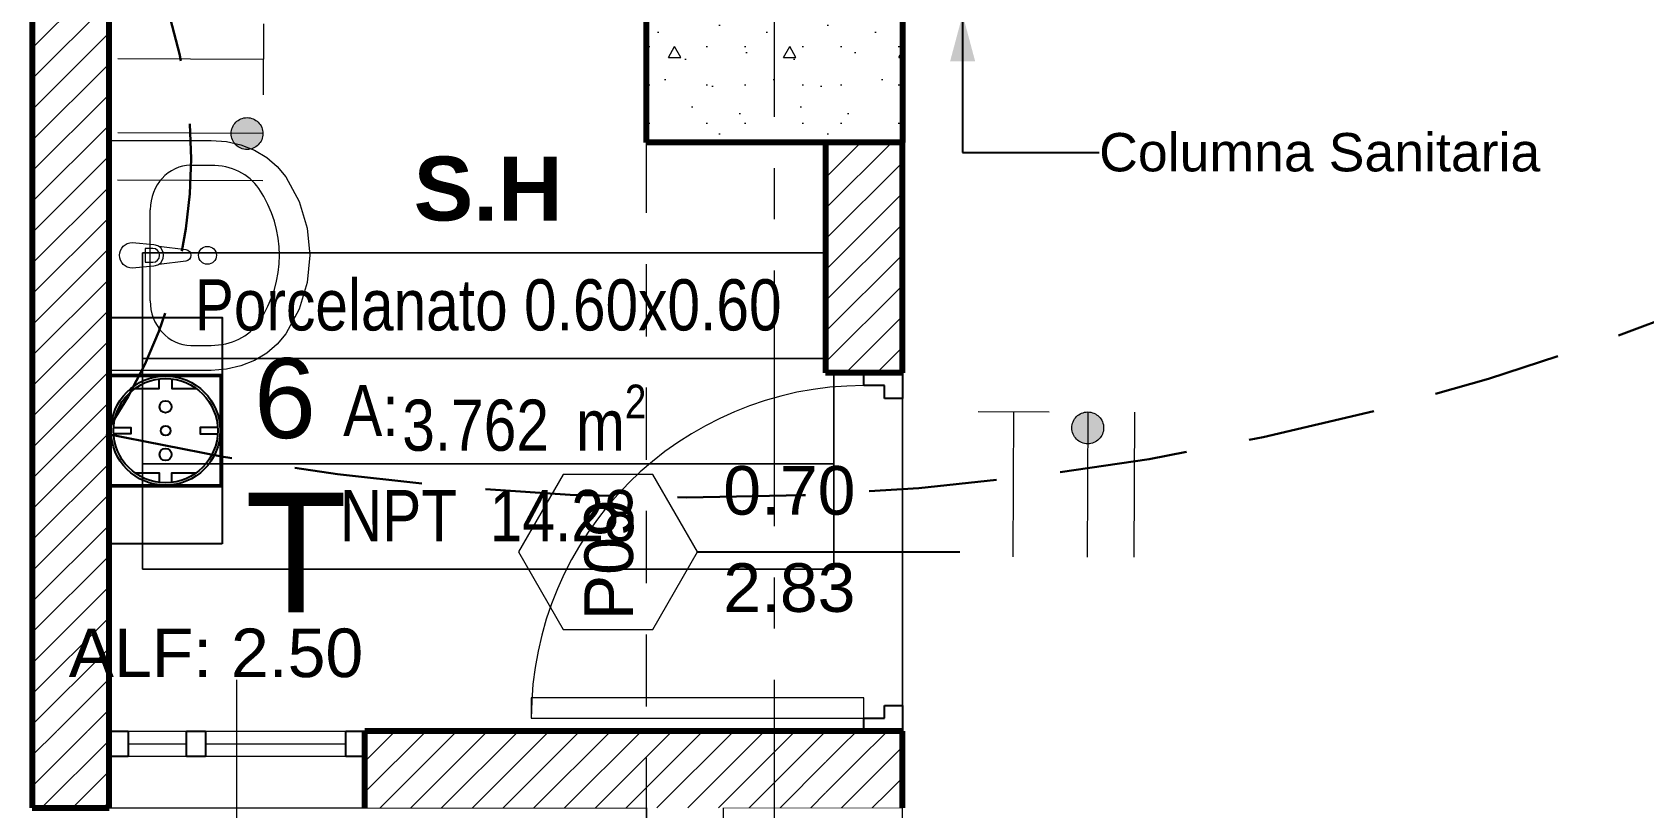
# Model space of a CAD drawing. Header units: inches. Extents: x -19 to 5698, y -728 to 92.
# Drawn here: x 285.37 to 288.518, y 37.7 to 39.215 of the extents above; entities that cross this region are included whole.
import ezdxf
from ezdxf.enums import TextEntityAlignment as Align

# ---------------------------------------------------------------- set-up
doc = ezdxf.new("R2010")
doc.units = ezdxf.units.IN
doc.header["$MEASUREMENT"] = 0
doc.set_wipeout_variables(frame=1)
for name, pattern in [('HIDDEN', [0.375, 0.25, -0.125]), ('Hidden Line', [0.195611, 0.141111, -0.0545]), ('Punto & Raya', [0.65, 0.5, -0.075, 0, -0.075]), ('RAYITAS', [0.375, 0.25, -0.125]), ('Wipeout_Contour', [1, 0, -1])]:
    doc.linetypes.add(name, pattern=pattern)
doc.layers.get('0').update_dxf_attribs({"color": 61})
for name, color, linetype, lineweight in [('00 conduct tomacorr', 120, 'HIDDEN', 30), ('00 IE LUZ EMERGENCIA', 253, 'Continuous', 0), ('T-TECHO-E', 150, 'Continuous', 20), ('TOMACORRIENTE', 22, 'RAYITAS', 9)]:
    doc.layers.add(name, color=color, linetype=linetype, lineweight=lineweight)
for name, color, linetype in [('02 _ ARQ _ ALB _ Ejes Generales', 251, 'Continuous'), ('02 _ ARQ _ ZON _ Espacio.3D', 7, 'Continuous'), ('08 _ STR _ EXT _ 06 Columnas', 7, 'Continuous'), ('08 _ STR _ EXT _ 07 Losa Aligerada', 7, 'Continuous'), ('08 _ STR _ EXT _ 09 Vigas', 251, 'Continuous'), ('Estructura - 04 MURO', 7, 'Continuous'), ('Interior - Sanitarios', 7, 'Continuous'), ('Notas - Etiquetas', 7, 'Continuous'), ('TOMA. HYDROBOX SHUKO S', 7, 'Continuous')]:
    doc.layers.add(name, color=color, linetype=linetype)
doc.styles.add('Annotative', font='arial.ttf')
doc.styles.add('Arial', font='arial.ttf')
doc.styles.add('Estilo_Generado_4', font='swisse.ttf')
doc.styles.add('Estilo_Generado_8', font='arialbd.ttf')
doc.styles.add('Estilo_Generado_9', font='ARIALN.TTF')
doc.dimstyles.new('Estilo_Generado__8', dxfattribs={"dimtxt": 0.18, "dimasz": 0.0912, "dimexe": 0.18, "dimexo": 0.0625, "dimgap": 0, "dimtad": 0, "dimtih": 1, "dimtoh": 1, "dimdec": 4, "dimzin": 0, "dimdsep": 46, "dimcen": 0.09, "dimadec": 0, "dimazin": 0, "dimtfac": 1, "dimtdec": 4, "dimtmove": 0, "dimatfit": 3, "dimldrblk": 'ARROWHEAD_5', "dimfxl": 1, "dimtolj": 1, "dimtzin": 0, "dimarcsym": 0})
pattern_1 = [(45, (277.50006, 1e-08), (-0.03005204, 0.03005204), [])]

# ---------------------------------------------------------------- blocks, each defined once
blk = doc.blocks.new('ARROWHEAD_5')
at = {"linetype": 'Continuous', "lineweight": 0}
blk.add_hatch(color=0, dxfattribs=at).paths.add_polyline_path([(-1, 0.2679), (0, 0), (-1, -0.2679)])
at = {"color": 0, "linetype": 'Continuous', "lineweight": 0}
blk.add_line((0, 0), (-1, 0), dxfattribs=at)
blk = doc.blocks.new('a')
at = {"layer": 'TOMACORRIENTE', "ltscale": 0.05}
h = blk.add_hatch(color=4, dxfattribs=at)
edge = h.paths.add_edge_path()
edge.add_arc((0, 0.0752), 0.0211, 0, 360)
at = {"layer": 'TOMACORRIENTE', "color": 4}
for p, q in [((-0.1455, 0.0963), (-0.0515, 0.0963)), ((-0.0985, 0.0963), (-0.0985, -0.0966)), ((0, 0.0963), (0, -0.0963)), ((0.0623, -0.0963), (0.0623, 0.0963))]:
    blk.add_line(p, q, dxfattribs=at)
blk.add_circle((0, 0.0752), 0.0211, dxfattribs=at)
blk = doc.blocks.new('CABLE 3FACE')
at = {"layer": 'T-TECHO-E', "rotation": 59.94170052614085}
blk.add_blockref('a', (0, 0), dxfattribs=at)
blk = doc.blocks.new('TOMA. HYDROBOX SHUKO')
at = {"true_color": 0xafd9aa}
h = blk.add_hatch(dxfattribs=at)
h.set_pattern_fill('ANSI31', color=9, scale=0.67)
h.set_pattern_definition([(45, (0, 0), (-1.5041929, 1.5041929), [])])
edge = h.paths.add_edge_path()
edge.add_arc((53447.4624, 40916.352), 0.008, 0, 360)
edge = h.paths.add_edge_path()
edge.add_arc((53447.4942, 40916.3521), 0.00644, 0, 360)
edge = h.paths.add_edge_path()
edge.add_arc((53447.5258, 40916.352), 0.008, 0, 360)
at = {"color": 32, "true_color": 0xcd6928}
blk.add_lwpolyline([(53447.6441, 40916.427), (53447.6441, 40916.277), (53447.3441, 40916.277), (53447.3441, 40916.427)], close=True, dxfattribs=at)
for points in [[(53447.4199, 40916.277), (53447.5683, 40916.277), (53447.5683, 40916.427), (53447.4199, 40916.427), (53447.4199, 40916.277)], [(53447.4216, 40916.2794), (53447.4216, 40916.4245), (53447.5666, 40916.4245), (53447.5666, 40916.2794), (53447.4216, 40916.2794)], [(53447.4899, 40916.421), (53447.4899, 40916.3978), (53447.4983, 40916.3978), (53447.4983, 40916.421)], [(53447.4254, 40916.3603), (53447.4382, 40916.3603), (53447.4382, 40916.3928)], [(53447.5628, 40916.3603), (53447.55, 40916.3603), (53447.55, 40916.3928)], [(53447.4382, 40916.3111), (53447.4382, 40916.3436), (53447.4254, 40916.3436)], [(53447.55, 40916.3111), (53447.55, 40916.3436), (53447.5628, 40916.3436)], [(53447.4899, 40916.2829), (53447.4899, 40916.3061), (53447.4983, 40916.3061), (53447.4983, 40916.2829)]]:
    blk.add_lwpolyline(points, dxfattribs=at)
for centre, radius in [((53447.4941, 40916.352), 0.0725), ((53447.4941, 40916.352), 0.0692), ((53447.4624, 40916.352), 0.008), ((53447.5258, 40916.352), 0.008), ((53447.4942, 40916.3521), 0.00644)]:
    blk.add_circle(centre, radius, dxfattribs=at)
at = {"color": 30, "true_color": 0xf8991e, "style": 'Arial'}
blk.add_text('T', height=0.1588, rotation=90, dxfattribs=at).set_placement((53447.6558, 40916.525), align=Align.MIDDLE_CENTER)

msp = doc.modelspace()

# ---------------------------------------------------------------- linework, layer by layer
at = {"layer": '02 _ ARQ _ ZON _ Espacio.3D', "color": 251, "linetype": 'Continuous', "lineweight": 13}
for p, q in [((286.936, 38.7841), (285.5857, 38.7841)), ((285.5857, 38.7841), (285.5857, 38.1665)), ((285.5857, 38.7841), (286.936, 38.7841)), ((285.5857, 38.5782), (285.5857, 38.7841)), ((286.936, 38.1665), (286.936, 38.7841)), ((286.936, 38.7841), (286.936, 38.5782)), ((286.936, 38.5782), (285.5857, 38.5782)), ((285.5857, 38.5782), (286.936, 38.5782)), ((285.5857, 38.3723), (285.5857, 38.5782)), ((286.936, 38.5782), (286.936, 38.3723)), ((286.936, 38.3723), (285.5857, 38.3723)), ((285.5857, 38.3723), (286.936, 38.3723)), ((285.5857, 38.1665), (285.5857, 38.3723)), ((286.936, 38.3723), (286.936, 38.1665)), ((285.5857, 38.1665), (286.936, 38.1665)), ((286.936, 38.1665), (285.5857, 38.1665))]:
    msp.add_line(p, q, dxfattribs=at)
at = {"layer": '02 _ ARQ _ ZON _ Espacio.3D', "color": 9, "linetype": 'Continuous', "lineweight": 5, "flags": 128}
msp.add_lwpolyline([(287.07, 37.85), (287.07, 38.55), (286.92, 38.55), (286.92, 39), (286.57, 39), (286.57, 40.95), (285.5201, 40.95), (285.5201, 37.85)], close=True, dxfattribs=at)
at = {"layer": '02 _ ARQ _ ZON _ Espacio.3D', "color": 254, "linetype": 'Continuous', "lineweight": 0, "flags": 128}
msp.add_lwpolyline([(293.5698, 39.7505), (288.7701, 39.7505), (288.7701, 39.4), (287.07, 39.4), (287.07, 37.7), (286.72, 37.7), (286.72, 33.75), (285.82, 33.75), (285.8201, 29.75), (286.57, 29.7499), (286.57, 30.7), (287.07, 30.7), (287.07, 30.2), (287.57, 30.2), (287.57, 29.75), (293.57, 29.75)], dxfattribs=at)
at = {"layer": '08 _ STR _ EXT _ 07 Losa Aligerada', "color": 7, "linetype": 'Continuous', "lineweight": 18, "flags": 128}
msp.add_lwpolyline([(316.0529, 40.9), (311.4324, 40.9), (311.4324, 39.9), (300.87, 39.9), (300.87, 41.4352), (299.9201, 41.4352), (299.9201, 42.9), (294.7201, 42.9), (294.7201, 41.4352), (293.7699, 41.4352), (293.7699, 39.9), (288.7701, 39.9), (288.7701, 41.1), (285.3701, 41.1), (285.3701, 37.7), (286.57, 37.7), (286.57, 33.9), (285.67, 33.9), (285.67, 21.2663)], dxfattribs=at)
at = {"layer": 'Estructura - 04 MURO', "color": 165, "linetype": 'Continuous', "lineweight": 25}
for p, q in [((287.035, 38.525), (286.995, 38.525)), ((287.035, 38.5), (287.035, 38.525)), ((287.07, 38.5), (287.035, 38.5)), ((286.995, 37.875), (287.035, 37.875)), ((287.035, 37.875), (287.035, 37.9)), ((287.035, 37.9), (287.07, 37.9)), ((285.5576, 37.85), (285.5576, 37.8)), ((285.6713, 37.8), (285.6713, 37.85)), ((285.6713, 37.85), (285.6901, 37.85)), ((285.6901, 37.85), (285.7088, 37.85)), ((285.7088, 37.85), (285.7088, 37.8)), ((285.9826, 37.8), (285.9826, 37.85)), ((285.6901, 37.8), (285.6713, 37.8)), ((285.7088, 37.8), (285.6901, 37.8))]:
    msp.add_line(p, q, dxfattribs=at)
at = {"layer": 'Estructura - 04 MURO', "color": 152, "linetype": 'Continuous', "lineweight": 25}
msp.add_line((286.67, 38.2), (287.1825, 38.2), dxfattribs=at)
at = {"layer": 'Estructura - 04 MURO', "color": 165, "linetype": 'Continuous', "lineweight": 15}
for p, q in [((285.7701, 37.2969), (285.7701, 37.95)), ((286.995, 37.915), (286.345, 37.915)), ((286.345, 37.915), (286.345, 37.875)), ((286.995, 37.875), (286.995, 37.915)), ((286.345, 37.875), (286.995, 37.875)), ((285.5576, 37.85), (285.6713, 37.85)), ((285.7088, 37.85), (285.9826, 37.85)), ((285.5576, 37.825), (285.6713, 37.825)), ((285.7088, 37.825), (285.9826, 37.825)), ((285.6713, 37.8), (285.5576, 37.8)), ((285.9826, 37.8), (285.7088, 37.8))]:
    msp.add_line(p, q, dxfattribs=at)
at = {"layer": 'Estructura - 04 MURO', "color": 251, "linetype": 'Continuous', "lineweight": 13, "flags": 128}
msp.add_lwpolyline([(286.32, 38.2), (286.4075, 38.0484), (286.5825, 38.0484), (286.67, 38.2), (286.5825, 38.3515), (286.4075, 38.3515)], close=True, dxfattribs=at)
at = {"layer": 'Estructura - 04 MURO', "color": 165, "linetype": 'Continuous', "lineweight": 15}
msp.add_arc((286.995, 37.875), 0.65, 90, 180, dxfattribs=at)
at = {"layer": 'Interior - Sanitarios', "color": 205, "linetype": 'Continuous', "lineweight": 13}
for p, q in [((285.6799, 38.9554), (285.7199, 38.9554)), ((285.6006, 38.6905), (285.6006, 38.8685)), ((285.6054, 38.7931), (285.5905, 38.7931)), ((285.5905, 38.7931), (285.5905, 38.7659)), ((285.5905, 38.7659), (285.6054, 38.7659)), ((285.6799, 38.6036), (285.7199, 38.6036))]:
    msp.add_line(p, q, dxfattribs=at)
at = {"layer": 'Interior - Sanitarios', "color": 205, "linetype": 'Continuous', "lineweight": 13, "flags": 128}
for points in [[(285.5201, 39.0042), (285.7199, 39.0042), (285.7493, 39.0021), (285.7778, 38.9956), (285.8044, 38.9851), (285.8284, 38.9709), (285.8488, 38.9534), (285.8652, 38.9332), (285.8913, 38.8844), (285.9073, 38.8326), (285.9126, 38.7795), (285.9073, 38.7263), (285.8913, 38.6746), (285.8652, 38.6258), (285.8488, 38.6056), (285.8284, 38.5881), (285.8044, 38.5738), (285.7778, 38.5633), (285.7493, 38.5569), (285.7199, 38.5547), (285.5201, 38.5547)], [(285.5201, 38.843), (285.5201, 38.816), (285.5001, 38.816), (285.5001, 38.843)], [(285.5201, 38.743), (285.5201, 38.716), (285.5001, 38.716), (285.5001, 38.743)]]:
    msp.add_lwpolyline(points, close=True, dxfattribs=at)
msp.add_lwpolyline([(285.5656, 38.8045), (285.6075, 38.8005, -0.12102), (285.6171, 38.7972), (285.67, 38.7906, -0.882566), (285.67, 38.7684), (285.6171, 38.7618, -0.12102), (285.6075, 38.7585), (285.5656, 38.7545, -1)], format="xyb", close=True, dxfattribs=at)
at = {"layer": 'Interior - Sanitarios', "color": 205, "linetype": 'Continuous', "lineweight": 13}
msp.add_circle((285.7124, 38.7795), 0.0175, dxfattribs=at)
for centre, radius, start, end in [((285.6054, 38.7795), 0.0136, 270, 90), ((285.6056, 38.7795), 0.0211, 302.771, 57.229)]:
    msp.add_arc(centre, radius, start, end, dxfattribs=at)
for centre, major_axis, ratio, start_param, end_param in [((285.6799, 38.8684), (0, 0.087), 0.9125, 0, 1.570796), ((285.7199, 38.8685), (0.1057, 0), 0.821452, 0.496975, 1.570796), ((285.5201, 38.7795), (0.3331, 0), 0.821452, 5.78621, 6.78016), ((285.6799, 38.6906), (0, 0.087), 0.9125, 1.570796, 3.141593), ((285.7199, 38.6904), (0.1057, 0), 0.821452, 4.712389, 5.78621)]:
    msp.add_ellipse(centre, major_axis=major_axis, ratio=ratio, start_param=start_param, end_param=end_param, dxfattribs=at)

# ---------------------------------------------------------------- block references
at = {"layer": '00 conduct tomacorr', "xscale": 1.47256122672843, "yscale": 1.47256122672843, "zscale": 1.47256122672843, "rotation": 299.7894777823319}
msp.add_blockref('CABLE 3FACE', (287.4316, 38.3316, -0.0005), dxfattribs=at)

# ---------------------------------------------------------------- texts
at = {"layer": '00 IE LUZ EMERGENCIA', "style": 'Annotative'}
msp.add_attdef('6', (285.8031, 38.4224, -0.0007), '', height=0.1562, dxfattribs=at)
at = {"layer": '02 _ ARQ _ ZON _ Espacio.3D', "color": 251, "lineweight": 25, "attachment_point": 2}
for s, insert, char_height, style in [('\\A1;{\\pqc;\\pt0;\\fArial|b1|i0|c0|p34;S.H}', (286.2608, 38.9725), 0.125, 'Estilo_Generado_8'), ('\\A1;{\\pqc;\\pt0;\\fArial Narrow|b0|i0|c0|p34;Porcelanato 0.60x0.60}', (286.2608, 38.7327), 0.1, 'Estilo_Generado_9'), ('\\A1;{\\pqc;\\pt0;\\fArial Narrow|b0|i0|c0|p34;A: }', (286.0317, 38.5264), 0.1, 'Estilo_Generado_9'), ('\\A1;{\\pqc;\\pt0,0.3;\\fArial Narrow|b0|i0|c0|p34;3.762\\fArial Narrow|b0|i0|c0|p34;\\A1{\\H.66x;\\S^  ;}\\fArial Narrow|b0|i0|c0|p34; m\\fArial Narrow|b0|i0|c0|p34;\\A1{\\H.66x;\\S2^  ;}}', (286.3314, 38.5268), 0.1, 'Estilo_Generado_9'), ('\\A1;{\\pqc;\\pt0;\\fArial Narrow|b0|i0|c0|p34;NPT  14.28}', (286.2608, 38.3209), 0.1, 'Estilo_Generado_9')]:
    msp.add_mtext(s, dxfattribs=dict(at, insert=insert, char_height=char_height, style=style))
at = {"layer": 'Estructura - 04 MURO', "color": 251, "lineweight": 25, "char_height": 0.095, "attachment_point": 7, "style": 'Estilo_Generado_4'}
for s, insert in [('\\A1;{\\pql;\\pt0;\\fSwis721 Ex BT|b0|i0|c0|p34;0.70\\fSwis721 Ex BT|b0|i0|c0|p34;\\A1{\\H.66x;\\S^  ;}\\fSwis721 Ex BT|b0|i0|c0|p34;\\fSwis721 Ex BT|b0|i0|c0|p34;}', (286.72, 38.245)), ('\\A1;{\\pql;\\pt0;\\fSwis721 Ex BT|b0|i0|c0|p34;2.83\\fSwis721 Ex BT|b0|i0|c0|p34;\\A1{\\H.66x;\\S^  ;}\\fSwis721 Ex BT|b0|i0|c0|p34;\\fSwis721 Ex BT|b0|i0|c0|p34;}', (286.72, 38.055))]:
    msp.add_mtext(s, dxfattribs=dict(at, insert=insert))
at = {"layer": 'Estructura - 04 MURO', "color": 251, "lineweight": 25, "insert": (286.5452, 38.0666), "char_height": 0.095, "attachment_point": 7, "rotation": 90, "style": 'Estilo_Generado_4'}
msp.add_mtext('\\A1;{\\pql;\\pt0;\\fSwis721 Ex BT|b0|i0|c0|p34;P09\\fSwis721 Ex BT|b0|i0|c0|p34;\\fSwis721 Ex BT|b0|i0|c0|p34;\\fSwis721 Ex BT|b0|i0|c0|p34;}', dxfattribs=at)
at = {"layer": 'Notas - Etiquetas', "color": 5, "linetype": 'Continuous', "lineweight": 35, "insert": (287.4544, 38.9805), "char_height": 0.075, "attachment_point": 4, "style": 'Estilo_Generado_4'}
msp.add_mtext('\\A1;{\\pql;\\fSwis721 Ex BT|b0|i0|c0|p34;Columna Sanitaria}', dxfattribs=at)

# ---------------------------------------------------------------- leaders
at = {"layer": 'Notas - Etiquetas', "color": 144, "linetype": 'Continuous', "lineweight": 13, "annotation_type": 0, "has_hookline": 1, "hookline_direction": 0, "text_width": 1.0171}
msp.add_leader([(287.1877, 39.25), (287.1877, 38.9805), (287.4544, 38.9805)], dimstyle='Estilo_Generado__8', dxfattribs=at)

# ---------------------------------------------------------------- next in the draw order: wipeouts: each hides what was drawn before it
at = {"color": 254, "linetype": 'Wipeout_Contour', "lineweight": 0, "ltscale": 9687.930102}
msp.add_wipeout([(286.92, 38.55), (287.07, 38.55), (287.07, 39), (286.92, 39)], dxfattribs=at).dxf.layer = 'Estructura - 04 MURO'
at = {"color": 254, "linetype": 'Wipeout_Contour', "lineweight": 0, "ltscale": 7260.816877}
msp.add_wipeout([(285.5201, 37.85), (285.3701, 37.7), (285.5201, 37.7)], dxfattribs=at).dxf.layer = 'Estructura - 04 MURO'
at = {"color": 254, "linetype": 'Wipeout_Contour', "lineweight": 0, "ltscale": 7266.316104}
msp.add_wipeout([(286.92, 37.85), (286.92, 37.7), (287.07, 37.7)], dxfattribs=at).dxf.layer = 'Estructura - 04 MURO'

# ---------------------------------------------------------------- next in the draw order: hatches: boundary and pattern name
at = {"layer": '08 _ STR _ EXT _ 06 Columnas', "linetype": 'Continuous', "lineweight": 9}
h = msp.add_hatch(dxfattribs=at)
h.set_pattern_fill('HORMIGÓN_EN_MASA_0002', style=0, pattern_type=2)
h.set_pattern_definition([(0, (277.50006, 1e-08), (0, 0.3897114), [0.024375, -0.200625]), (0, (277.61256, 0.19486), (0, 0.3897114), [0.024375, -0.200625]), (60, (277.50006, 1e-08), (-0.3375, 0.1948557), [0.024375, -0.200625]), (60, (277.72506, 1e-08), (-0.3375, 0.1948557), [0.024375, -0.200625]), (120, (277.52444, 1e-08), (0.3375, 0.1948557), [0.024375, -0.200625]), (120, (277.74944, 1e-08), (0.3375, 0.1948557), [0.024375, -0.200625]), (0, (277.50006, 0.0375), (0, 0.075), [0, -0.075, 0, -0.1125]), (45, (277.53756, 0.0375), (-0.05303301, 0.05303301), [0, -0.05625, 0, -0.09375])])
h.paths.add_polyline_path([(286.57, 39), (287.07, 39), (287.07, 39.4), (287.47, 39.4), (287.47, 39.9), (286.57, 39.9)])
at = {"layer": 'Estructura - 04 MURO', "linetype": 'Continuous', "lineweight": 5}
h = msp.add_hatch(dxfattribs=at)
h.set_pattern_fill('LADRILLO_COMÚN_0002', color=250, style=0, pattern_type=2)
h.set_pattern_definition(pattern_1)
h.paths.add_polyline_path([(286.92, 38.55), (287.07, 38.55), (287.07, 39), (286.92, 39)])
h = msp.add_hatch(dxfattribs=at)
h.set_pattern_fill('LADRILLO_COMÚN_0002', color=250, style=0, pattern_type=2)
h.set_pattern_definition(pattern_1)
h.paths.add_polyline_path([(285.5201, 37.85), (285.3701, 37.7), (285.5201, 37.7)])
h = msp.add_hatch(dxfattribs=at)
h.set_pattern_fill('LADRILLO_COMÚN_0002', color=250, style=0, pattern_type=2)
h.set_pattern_definition(pattern_1)
h.paths.add_polyline_path([(286.92, 37.85), (286.92, 37.7), (287.07, 37.7)])

# ---------------------------------------------------------------- next in the draw order: linework, layer by layer
at = {"layer": '08 _ STR _ EXT _ 06 Columnas', "color": 7, "linetype": 'Continuous', "lineweight": 80, "flags": 128}
msp.add_lwpolyline([(286.57, 39), (286.57, 39.9), (287.47, 39.9), (287.47, 39.4), (287.07, 39.4), (287.07, 39)], close=True, dxfattribs=at)
at = {"layer": 'Estructura - 04 MURO', "color": 7, "linetype": 'Continuous', "lineweight": 80}
for p, q in [((286.995, 38.55), (286.92, 38.55)), ((286.995, 38.55), (286.92, 38.55)), ((287.07, 38.55), (286.995, 38.55)), ((287.07, 38.55), (286.995, 38.55)), ((287.07, 38.55), (286.995, 38.55))]:
    msp.add_line(p, q, dxfattribs=at)
at = {"layer": 'Estructura - 04 MURO', "color": 165, "linetype": 'Continuous', "lineweight": 25}
for p, q in [((286.995, 38.525), (286.995, 38.55)), ((286.995, 38.55), (287.07, 38.55)), ((287.07, 38.55), (287.07, 38.5))]:
    msp.add_line(p, q, dxfattribs=at)
at = {"layer": 'Estructura - 04 MURO', "color": 7, "linetype": 'Continuous', "lineweight": 80, "flags": 128}
for points in [[(286.92, 39), (286.92, 38.55)], [(287.07, 38.55), (287.07, 39)]]:
    msp.add_lwpolyline(points, dxfattribs=at)

# ---------------------------------------------------------------- next in the draw order: wipeouts: each hides what was drawn before it
at = {"color": 254, "linetype": 'Wipeout_Contour', "lineweight": 0, "ltscale": 7260.816877}
msp.add_wipeout([(285.5201, 37.85), (285.3701, 37.7), (285.5201, 37.7)], dxfattribs=at).dxf.layer = 'Estructura - 04 MURO'
at = {"color": 254, "linetype": 'Wipeout_Contour', "lineweight": 0, "ltscale": 7265.484143}
msp.add_wipeout([(286.92, 37.85), (287.07, 37.7), (287.07, 37.85)], dxfattribs=at).dxf.layer = 'Estructura - 04 MURO'

# ---------------------------------------------------------------- next in the draw order: hatches: boundary and pattern name
at = {"layer": 'Estructura - 04 MURO', "linetype": 'Continuous', "lineweight": 5}
h = msp.add_hatch(dxfattribs=at)
h.set_pattern_fill('LADRILLO_COMÚN_0002', color=250, style=0, pattern_type=2)
h.set_pattern_definition(pattern_1)
h.paths.add_polyline_path([(285.5201, 37.85), (285.3701, 37.7), (285.5201, 37.7)])
h = msp.add_hatch(dxfattribs=at)
h.set_pattern_fill('LADRILLO_COMÚN_0002', color=250, style=0, pattern_type=2)
h.set_pattern_definition(pattern_1)
h.paths.add_polyline_path([(286.92, 37.85), (287.07, 37.7), (287.07, 37.85)])

# ---------------------------------------------------------------- next in the draw order: linework, layer by layer
at = {"layer": '08 _ STR _ EXT _ 09 Vigas', "color": 251, "linetype": 'Hidden Line', "lineweight": 13, "true_color": 0x636466}
msp.add_line((287.07, 30.2), (287.07, 39.4), dxfattribs=at)
at = {"layer": 'Estructura - 04 MURO', "color": 165, "linetype": 'Continuous', "lineweight": 25}
for p, q in [((286.995, 37.85), (286.995, 37.875)), ((287.07, 37.9), (287.07, 37.85)), ((287.07, 37.85), (286.995, 37.85))]:
    msp.add_line(p, q, dxfattribs=at)
at = {"layer": 'Estructura - 04 MURO', "color": 7, "linetype": 'Continuous', "lineweight": 80}
for p, q in [((286.995, 37.85), (286.92, 37.85)), ((286.995, 37.85), (286.92, 37.85)), ((287.07, 37.85), (286.995, 37.85)), ((287.07, 37.85), (286.995, 37.85)), ((287.07, 37.85), (286.995, 37.85))]:
    msp.add_line(p, q, dxfattribs=at)
at = {"layer": 'Estructura - 04 MURO', "color": 7, "linetype": 'Continuous', "lineweight": 80, "flags": 128}
msp.add_lwpolyline([(287.07, 37.7), (287.07, 37.85)], dxfattribs=at)

# ---------------------------------------------------------------- next in the draw order: wipeouts: each hides what was drawn before it
at = {"color": 254, "linetype": 'Wipeout_Contour', "lineweight": 0, "ltscale": 7260.816877}
msp.add_wipeout([(285.5201, 37.85), (285.3701, 37.7), (285.5201, 37.7)], dxfattribs=at).dxf.layer = 'Estructura - 04 MURO'
at = {"color": 254, "linetype": 'Wipeout_Contour', "lineweight": 0, "ltscale": 9685.767175}
msp.add_wipeout([(286.0201, 37.7), (286.92, 37.7), (286.92, 37.85), (286.0201, 37.85)], dxfattribs=at).dxf.layer = 'Estructura - 04 MURO'

# ---------------------------------------------------------------- next in the draw order: hatches: boundary and pattern name
at = {"layer": 'Estructura - 04 MURO', "linetype": 'Continuous', "lineweight": 5}
h = msp.add_hatch(dxfattribs=at)
h.set_pattern_fill('LADRILLO_COMÚN_0002', color=250, style=0, pattern_type=2)
h.set_pattern_definition(pattern_1)
h.paths.add_polyline_path([(285.5201, 37.85), (285.3701, 37.7), (285.5201, 37.7)])
h = msp.add_hatch(dxfattribs=at)
h.set_pattern_fill('LADRILLO_COMÚN_0002', color=250, style=0, pattern_type=2)
h.set_pattern_definition(pattern_1)
h.paths.add_polyline_path([(286.0201, 37.7), (286.92, 37.7), (286.92, 37.85), (286.0201, 37.85)])

# ---------------------------------------------------------------- next in the draw order: linework, layer by layer
at = {"layer": '02 _ ARQ _ ALB _ Ejes Generales', "color": 251, "linetype": 'Punto & Raya', "lineweight": 13, "true_color": 0x636466}
msp.add_line((286.82, 3.05), (286.82, 44.9), dxfattribs=at)
at = {"layer": '08 _ STR _ EXT _ 09 Vigas', "color": 251, "linetype": 'Hidden Line', "lineweight": 13, "true_color": 0x636466}
msp.add_line((286.57, 29.7), (286.57, 39.9), dxfattribs=at)
at = {"layer": 'Estructura - 04 MURO', "color": 165, "linetype": 'Continuous', "lineweight": 25}
for p, q in [((285.9826, 37.85), (286.0201, 37.85)), ((286.0201, 37.8), (285.9826, 37.8))]:
    msp.add_line(p, q, dxfattribs=at)
at = {"layer": 'Estructura - 04 MURO', "color": 7, "linetype": 'Continuous', "lineweight": 80}
for p, q in [((286.0201, 37.8), (286.0201, 37.85)), ((286.0201, 37.8), (286.0201, 37.85)), ((286.0201, 37.8), (286.0201, 37.85)), ((286.0201, 37.7), (286.0201, 37.8)), ((286.0201, 37.7), (286.0201, 37.8))]:
    msp.add_line(p, q, dxfattribs=at)
at = {"layer": 'Estructura - 04 MURO', "color": 7, "linetype": 'Continuous', "lineweight": 80, "flags": 128}
msp.add_lwpolyline([(286.92, 37.85), (286.0201, 37.85)], dxfattribs=at)

# ---------------------------------------------------------------- next in the draw order: wipeouts: each hides what was drawn before it
at = {"color": 254, "linetype": 'Wipeout_Contour', "lineweight": 0, "ltscale": 7260.816877}
msp.add_wipeout([(285.5201, 37.85), (285.3701, 37.7), (285.5201, 37.7)], dxfattribs=at).dxf.layer = 'Estructura - 04 MURO'

# ---------------------------------------------------------------- next in the draw order: hatches: boundary and pattern name
at = {"layer": 'Estructura - 04 MURO', "linetype": 'Continuous', "lineweight": 5}
h = msp.add_hatch(dxfattribs=at)
h.set_pattern_fill('LADRILLO_COMÚN_0002', color=250, style=0, pattern_type=2)
h.set_pattern_definition(pattern_1)
h.paths.add_polyline_path([(285.5201, 37.85), (285.3701, 37.7), (285.5201, 37.7)])

# ---------------------------------------------------------------- next in the draw order: wipeouts: each hides what was drawn before it
at = {"color": 254, "linetype": 'Wipeout_Contour', "lineweight": 0, "ltscale": 9681.773337}
msp.add_wipeout([(285.5201, 37.85), (285.5201, 40.95), (285.3701, 40.95), (285.3701, 37.85)], dxfattribs=at).dxf.layer = 'Estructura - 04 MURO'

# ---------------------------------------------------------------- next in the draw order: hatches: boundary and pattern name
at = {"layer": 'Estructura - 04 MURO', "linetype": 'Continuous', "lineweight": 5}
h = msp.add_hatch(dxfattribs=at)
h.set_pattern_fill('LADRILLO_COMÚN_0002', color=250, style=0, pattern_type=2)
h.set_pattern_definition(pattern_1)
h.paths.add_polyline_path([(285.5201, 37.85), (285.5201, 40.95), (285.3701, 40.95), (285.3701, 37.85)])

# ---------------------------------------------------------------- next in the draw order: linework, layer by layer
at = {"layer": '00 conduct tomacorr'}
for centre, radius, start, end in [((284.7394, 38.9683), 0.9409, 326.069, 33.9309), ((286.6602, 43.6413, 0.0005), 5.335, 257.5975, 296.7743)]:
    msp.add_arc(centre, radius, start, end, dxfattribs=at)

# ---------------------------------------------------------------- next in the draw order: block references
at = {"layer": '00 conduct tomacorr', "xscale": 1.47256122672843, "yscale": 1.47256122672843, "zscale": 1.47256122672843, "rotation": 209.7894777823319}
msp.add_blockref('CABLE 3FACE', (285.679, 39.018), dxfattribs=at)
at = {"layer": 'TOMA. HYDROBOX SHUKO S', "xscale": 1.47256122672843, "yscale": 1.47256122672843, "zscale": 1.47256122672843, "rotation": 270}
msp.add_blockref('TOMA. HYDROBOX SHUKO', (-59966.2029, 78743.1444), dxfattribs=at)

# ---------------------------------------------------------------- next in the draw order: texts
at = {"layer": 'Estructura - 04 MURO', "color": 251, "lineweight": 25, "insert": (285.4413, 37.9275), "char_height": 0.095, "attachment_point": 7, "rotation": 360, "style": 'Estilo_Generado_4'}
msp.add_mtext('\\A1;{\\pql;\\pt0;\\fSwis721 Ex BT|b0|i0|c0|p34;ALF: 2.50\\fSwis721 Ex BT|b0|i0|c0|p34;\\A1{\\H.66x;\\S^  ;}\\fSwis721 Ex BT|b0|i0|c0|p34;\\fSwis721 Ex BT|b0|i0|c0|p34;}', dxfattribs=at)

# ---------------------------------------------------------------- next in the draw order: wipeouts: each hides what was drawn before it
at = {"color": 254, "linetype": 'Wipeout_Contour', "lineweight": 0, "ltscale": 7261.684721}
msp.add_wipeout([(285.3701, 37.85), (285.3701, 37.7), (285.5201, 37.85)], dxfattribs=at).dxf.layer = 'Estructura - 04 MURO'

# ---------------------------------------------------------------- next in the draw order: hatches: boundary and pattern name
at = {"layer": 'Estructura - 04 MURO', "linetype": 'Continuous', "lineweight": 5}
h = msp.add_hatch(dxfattribs=at)
h.set_pattern_fill('LADRILLO_COMÚN_0002', color=250, style=0, pattern_type=2)
h.set_pattern_definition(pattern_1)
h.paths.add_polyline_path([(285.3701, 37.85), (285.3701, 37.7), (285.5201, 37.85)])

# ---------------------------------------------------------------- next in the draw order: linework, layer by layer
at = {"layer": 'Estructura - 04 MURO', "color": 7, "linetype": 'Continuous', "lineweight": 80}
for p, q in [((285.5201, 37.8), (285.5201, 37.85)), ((285.5201, 37.8), (285.5201, 37.85)), ((285.5201, 37.8), (285.5201, 37.85)), ((285.5201, 37.7), (285.5201, 37.8)), ((285.5201, 37.7), (285.5201, 37.8))]:
    msp.add_line(p, q, dxfattribs=at)
at = {"layer": 'Estructura - 04 MURO', "color": 165, "linetype": 'Continuous', "lineweight": 15}
for p, q in [((285.5201, 37.85), (286.0201, 37.85)), ((285.5201, 37.7), (286.0201, 37.7))]:
    msp.add_line(p, q, dxfattribs=at)
at = {"layer": 'Estructura - 04 MURO', "color": 165, "linetype": 'Continuous', "lineweight": 25}
for p, q in [((285.5201, 37.85), (285.5576, 37.85)), ((285.5576, 37.8), (285.5201, 37.8))]:
    msp.add_line(p, q, dxfattribs=at)
at = {"layer": 'Estructura - 04 MURO', "color": 7, "linetype": 'Continuous', "lineweight": 80, "flags": 128}
for points in [[(285.3701, 41.1), (285.3701, 37.7)], [(285.5201, 37.85), (285.5201, 40.95)], [(285.3701, 37.7), (285.5201, 37.7)]]:
    msp.add_lwpolyline(points, dxfattribs=at)

doc.saveas('drawing.dxf')
